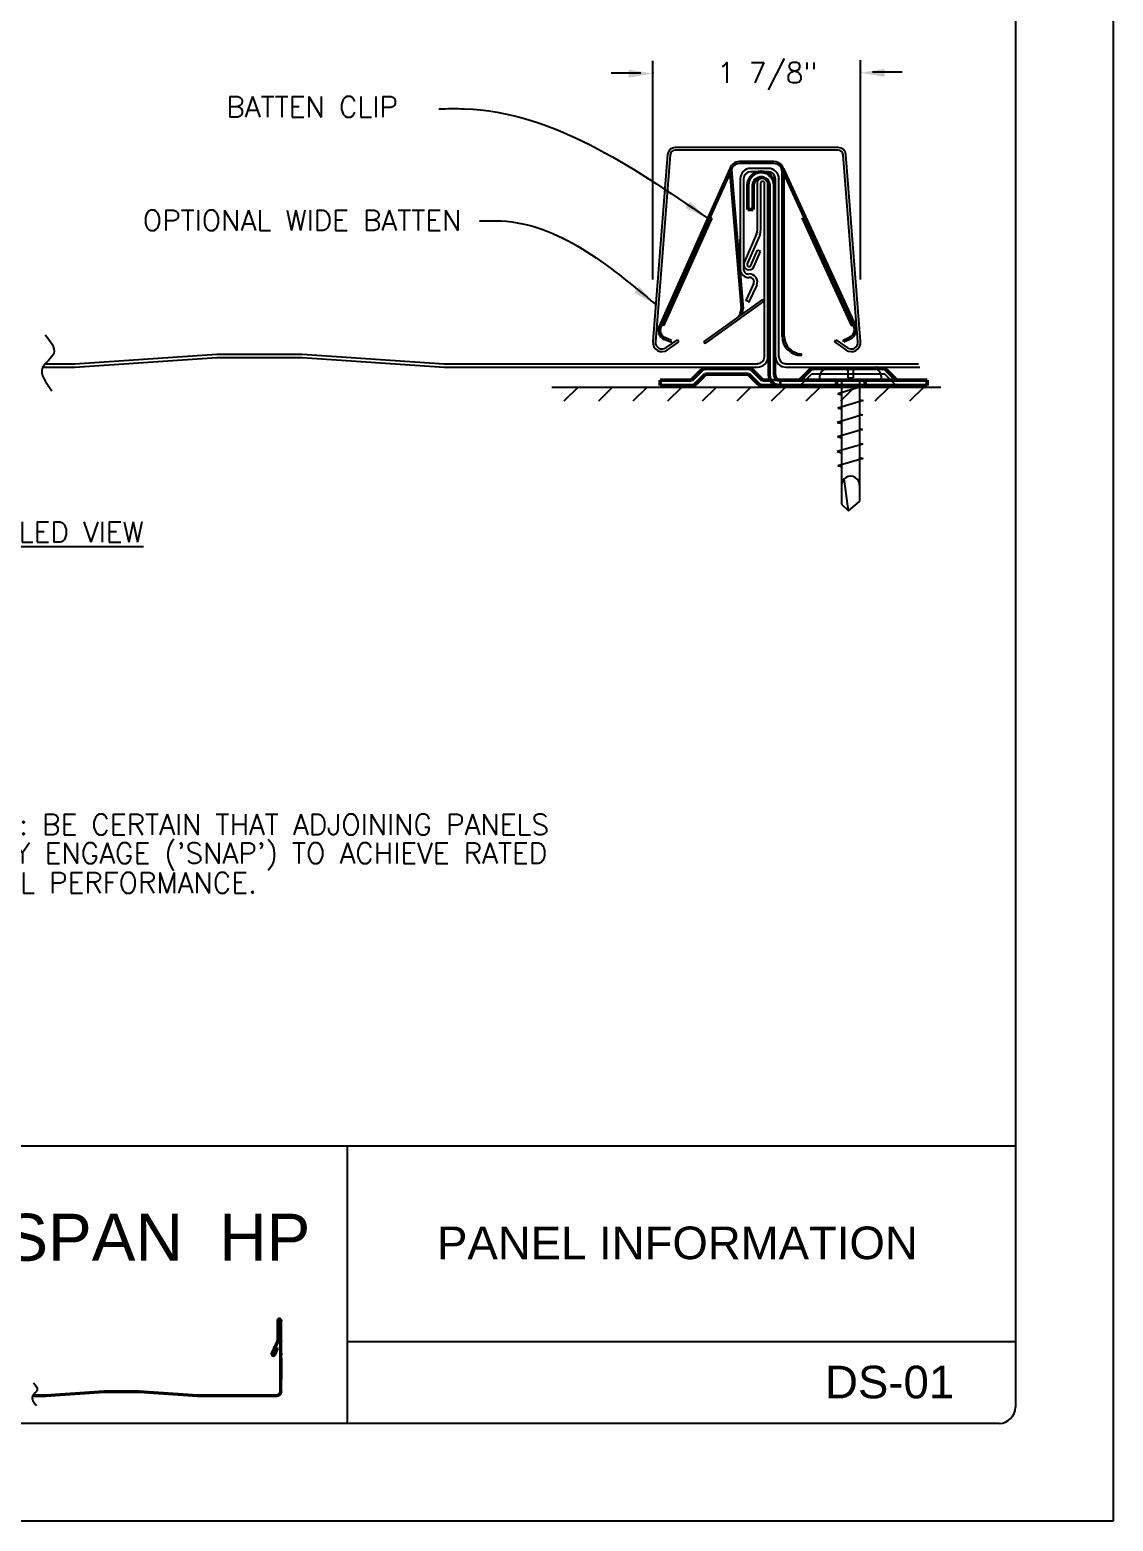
# Model space of a CAD drawing. Extents: x 100.7 to 109.2, y -2.7 to 8.3.
# Drawn here: x 105.04 to 109.19, y -2.74 to 2.98 of the extents above; entities that cross this region are included whole.
import ezdxf

# ---------------------------------------------------------------- set-up
doc = ezdxf.new("R2010")
doc.units = 0
doc.header["$LTSCALE"] = 0.5
doc.header["$MEASUREMENT"] = 0
doc.linetypes.add('DASHED', pattern=[0.75, 0.5, -0.25])
doc.linetypes.add('HIDDEN', pattern=[0.375, 0.25, -0.125])
for name, color, linetype in [('BORDER', 9, 'CONTINUOUS'), ('CLIP', 2, 'CONTINUOUS'), ('DIM', 4, 'CONTINUOUS'), ('DWG', 2, 'CONTINUOUS')]:
    doc.layers.add(name, color=color, linetype=linetype)
doc.layers.add('Hidden (ANSI)', color=7, linetype='DASHED', lineweight=35)
doc.layers.add('Visible (ANSI)', color=7, linetype='CONTINUOUS', lineweight=50)
doc.styles.add('ROMAND', font='romand.shx')
doc.styles.get("Standard").update_dxf_attribs({"font": 'romans.shx'})

msp = doc.modelspace()

# ---------------------------------------------------------------- linework, layer by layer
at = {"layer": 'BORDER'}
for p, q in [((109.1925, 8.2588), (109.1925, -2.7412)), ((108.8175, 7.8213), (108.8175, -2.3037)), ((108.8175, -1.3037), (101.255, -1.3037)), ((106.255, -1.3037), (106.255, -2.3662)), ((105.9869, -1.9722), (105.9869, -2.047)), ((105.9923, -1.9722), (105.9923, -2.047)), ((105.9953, -1.9691), (105.9953, -1.9691)), ((105.9983, -2.2452), (105.9983, -1.9722)), ((106.0037, -2.2452), (106.0037, -1.9722)), ((105.9858, -2.0517), (105.965, -2.0963)), ((105.9907, -2.054), (105.9699, -2.0986)), ((108.8175, -2.0537), (106.255, -2.0537)), ((105.9691, -2.1075), (105.9691, -2.1075)), ((105.9714, -2.1026), (105.9714, -2.1026)), ((105.9754, -2.1012), (105.9865, -2.0773)), ((105.9803, -2.1034), (105.9914, -2.0796)), ((105.9914, -2.0796), (105.9865, -2.0773)), ((106.0037, -2.1151), (106.0037, -2.1983)), ((105.0494, -2.2617), (105.0999, -2.2617)), ((105.0532, -2.2563), (105.0999, -2.2563)), ((105.0999, -2.2563), (105.3235, -2.2413)), ((105.0999, -2.2617), (105.3235, -2.2466)), ((105.3235, -2.2413), (105.4577, -2.2413)), ((105.3235, -2.2466), (105.4577, -2.2466)), ((105.4577, -2.2413), (105.6814, -2.2563)), ((105.4577, -2.2466), (105.6814, -2.2617)), ((105.6814, -2.2563), (105.9872, -2.2563)), ((105.6814, -2.2617), (105.9872, -2.2617)), ((108.755, -2.3662), (101.3175, -2.3662)), ((109.1925, -2.7412), (100.6925, -2.7412))]:
    msp.add_line(p, q, dxfattribs=at)
for centre, radius, start, end in [((105.9953, -1.9722), 0.00841, 90, 180), ((105.9953, -1.9722), 0.00304, 90, 180), ((105.9953, -1.9722), 0.00841, 0, 90), ((105.9953, -1.9722), 0.00304, 360, 90), ((105.9758, -2.047), 0.0111, 335, 0), ((105.9758, -2.047), 0.0165, 335, 0), ((105.9727, -2.0999), 0.00841, 155, 245), ((105.9727, -2.0999), 0.00841, 245, 335), ((105.9727, -2.0999), 0.00304, 155, 245), ((105.9727, -2.0999), 0.00304, 245, 335), ((105.9872, -2.2452), 0.0111, 270, 360), ((105.9872, -2.2452), 0.0165, 270, 0), ((108.755, -2.3037), 0.0625, 270, 0)]:
    msp.add_arc(centre, radius, start, end, dxfattribs=at)
msp.add_spline([(105.0529, -2.2106), (105.0666, -2.2398), (105.0491, -2.2623), (105.0636, -2.2987)], degree=3, dxfattribs=at)
for p in [(106.0037, -1.9722), (105.9869, -2.0495), (105.9869, -2.0495), (106.0037, -2.0495), (105.9761, -2.0725), (106.0037, -2.1039), (106.0039, -2.0984), (106.0037, -2.1871), (105.9872, -2.2563), (106.0037, -2.2452)]:
    msp.add_point(p, dxfattribs=at)
at = {"layer": 'CLIP', "color": 2, "linetype": 'HIDDEN', "ltscale": 0.290021}
for p, q in [((107.9971, 1.6186), (108.0355, 1.657)), ((108.3553, 1.6186), (108.317, 1.657))]:
    msp.add_line(p, q, dxfattribs=at)
at = {"layer": 'CLIP', "color": 2, "linetype": 'HIDDEN', "ltscale": 0.096637}
for centre, start, end in [((107.9823, 1.6334), 270, 315), ((108.3701, 1.6334), 225, 270)]:
    msp.add_arc(centre, 0.0209, start, end, dxfattribs=at)
at = {"layer": 'DIM', "color": 5}
for p, q in [((108.2238, 2.0188), (108.2238, 2.8603)), ((107.2676, 2.8112), (107.3814, 2.8112)), ((107.4276, 2.0188), (107.4276, 2.8575)), ((108.3837, 2.8141), (108.27, 2.8141))]:
    msp.add_line(p, q, dxfattribs=at)
for points in [[(106.6071, 2.6739), (106.7052, 2.6739), (107.6372, 2.2542)], [(106.7631, 2.244), (106.8461, 2.244), (107.4388, 1.9234)]]:
    msp.add_spline(points, degree=3, dxfattribs=at)
for p in [(107.4276, 2.8112), (108.2238, 2.8141)]:
    msp.add_point(p, dxfattribs=at)
for points in [[(107.3344, 2.8242), (107.3344, 2.7934), (107.4268, 2.8088)], [(108.317, 2.8271), (108.317, 2.7963), (108.2246, 2.8117)], [(107.5697, 2.3192), (107.5523, 2.2938), (107.6372, 2.2542)], [(107.3752, 1.9923), (107.3563, 1.9679), (107.4388, 1.9234)]]:
    msp.add_solid(points, dxfattribs=at)
at = {"layer": 'DWG'}
for p, q in [((108.1382, 2.5252), (107.5131, 2.5252)), ((107.484, 2.4983), (107.4276, 1.7813)), ((107.892, 2.4712), (107.7593, 2.4712)), ((107.892, 2.4639), (107.7593, 2.4639)), ((108.2238, 1.7813), (108.1674, 2.4983)), ((107.7229, 2.4452), (107.4516, 1.8407)), ((107.7224, 2.4261), (107.4583, 1.8377)), ((107.7214, 2.4392), (107.7662, 1.9079)), ((107.7287, 2.4399), (107.7736, 1.9077)), ((107.7626, 2.4054), (107.7626, 2.0578)), ((107.7757, 2.4054), (107.7757, 2.0578)), ((107.8707, 2.4454), (107.8027, 2.4454)), ((107.8707, 2.4324), (107.8027, 2.4324)), ((107.8977, 1.7232), (107.8977, 2.4054)), ((107.9107, 1.7232), (107.9107, 2.4054)), ((107.9232, 1.8023), (107.9232, 2.4327)), ((107.9284, 2.4454), (108.204, 1.8429)), ((107.9291, 2.4263), (108.1973, 1.8399)), ((107.9305, 1.8023), (107.9305, 2.4327)), ((107.8278, 2.3883), (107.8278, 2.2061)), ((107.8409, 2.3883), (107.8409, 2.2061)), ((107.8483, 2.3957), (107.8483, 2.3957)), ((107.8557, 1.7235), (107.8557, 2.3883)), ((107.8688, 1.7235), (107.8688, 2.3883)), ((107.6538, 2.255), (107.4682, 1.8415)), ((107.6439, 2.2512), (107.6372, 2.2542)), ((107.6538, 2.255), (107.647, 2.2581)), ((107.9989, 2.2558), (108.1874, 1.8435)), ((107.8253, 2.1947), (107.7775, 2.0847)), ((107.8373, 2.1894), (107.7895, 2.0795)), ((107.7626, 2.0578), (107.7626, 2.1725)), ((107.8031, 2.0736), (107.8286, 2.1323)), ((107.8151, 2.0684), (107.8406, 2.1271)), ((107.8406, 2.1271), (107.8286, 2.1323)), ((107.7933, 2.0697), (107.7933, 2.0697)), ((107.8139, 2.0027), (107.784, 1.9387)), ((107.7881, 2.0578), (107.7881, 2.0578)), ((107.7943, 2.0404), (107.7959, 2.0405)), ((107.7953, 2.0274), (107.7969, 2.0275)), ((107.8257, 1.9972), (107.7958, 1.9332)), ((107.6231, 1.7801), (107.8497, 1.9425)), ((107.6275, 1.774), (107.8541, 1.9364)), ((107.7958, 1.9332), (107.784, 1.9387)), ((107.8541, 1.9364), (107.8497, 1.9425)), ((107.4682, 1.8415), (107.4613, 1.8445)), ((107.7682, 1.8844), (107.7682, 1.8841)), ((108.1874, 1.8435), (108.1942, 1.8467)), ((107.4958, 1.7787), (107.471, 1.7898)), ((107.4988, 1.7853), (107.474, 1.7965)), ((107.4834, 1.7494), (107.5275, 1.7803)), ((107.4958, 1.7787), (107.4988, 1.7853)), ((107.5275, 1.7803), (107.5217, 1.7886)), ((107.6231, 1.7801), (107.6275, 1.774)), ((108.1239, 1.7803), (108.1297, 1.7886)), ((108.1239, 1.7803), (108.168, 1.7494)), ((108.1572, 1.7872), (108.1819, 1.7985)), ((108.1602, 1.7805), (108.1572, 1.7872)), ((108.1602, 1.7805), (108.185, 1.7919)), ((105.2114, 1.6965), (105.756, 1.7331)), ((105.2114, 1.6834), (105.756, 1.72)), ((105.756, 1.7331), (106.0827, 1.7331)), ((105.756, 1.72), (106.0827, 1.72)), ((106.0827, 1.7331), (106.6273, 1.6965)), ((106.0827, 1.72), (106.6273, 1.6834)), ((107.9981, 1.7274), (107.9981, 1.7348)), ((105.0886, 1.6834), (105.2114, 1.6834)), ((105.0979, 1.6965), (105.2114, 1.6965)), ((106.6273, 1.6965), (107.8287, 1.6965)), ((106.6273, 1.6834), (107.8287, 1.6834)), ((107.9378, 1.6962), (108.4455, 1.6962)), ((107.9378, 1.6831), (108.4515, 1.6831)), ((108.317, 1.657), (108.0355, 1.657))]:
    msp.add_line(p, q, dxfattribs=at)
at = {"layer": 'DWG', "color": 46}
for p, q in [((108.1688, 1.6757), (108.0884, 1.6757)), ((108.1753, 1.669), (108.1753, 1.6426)), ((108.1959, 1.6688), (108.1959, 1.6426)), ((108.2026, 1.6753), (108.283, 1.6753)), ((107.04, 1.6072), (108.5323, 1.6072)), ((107.0873, 1.5538), (107.1407, 1.6072)), ((107.2198, 1.5538), (107.2733, 1.6072)), ((107.3524, 1.5538), (107.4058, 1.6072)), ((107.485, 1.5538), (107.5384, 1.6072)), ((107.6176, 1.5538), (107.671, 1.6072)), ((107.7502, 1.5538), (107.8036, 1.6072)), ((107.8827, 1.5538), (107.9362, 1.6072)), ((108.0153, 1.5538), (108.0687, 1.6072)), ((108.0678, 1.6357), (108.068, 1.6495)), ((108.0678, 1.6357), (108.3034, 1.6357)), ((108.233, 1.6102), (108.1366, 1.5816)), ((108.1479, 1.5538), (108.2013, 1.6072)), ((108.1509, 1.6343), (108.1509, 1.6357)), ((108.1509, 1.6343), (108.1509, 1.1586)), ((108.1753, 1.6426), (108.1959, 1.6426)), ((108.2202, 1.6335), (108.2202, 1.6357)), ((108.2202, 1.6335), (108.2202, 1.1679)), ((108.2202, 1.6136), (108.233, 1.6102)), ((108.2805, 1.5538), (108.3339, 1.6072)), ((108.3034, 1.649), (108.3034, 1.6357)), ((108.4131, 1.5538), (108.4665, 1.6072)), ((108.1366, 1.5806), (108.1509, 1.5768)), ((108.2336, 1.5551), (108.1372, 1.5265)), ((108.2202, 1.5586), (108.2336, 1.5551)), ((108.231, 1.5), (108.1345, 1.4714)), ((108.1372, 1.5265), (108.1509, 1.5229)), ((108.2202, 1.5028), (108.231, 1.5)), ((108.1345, 1.4714), (108.1509, 1.4671)), ((108.2319, 1.4449), (108.1354, 1.4163)), ((108.2202, 1.4479), (108.2319, 1.4449)), ((108.2328, 1.3886), (108.1344, 1.3594)), ((108.1354, 1.4163), (108.1509, 1.4123)), ((108.2202, 1.3919), (108.2328, 1.3886)), ((108.1344, 1.3594), (108.1509, 1.3551)), ((108.2337, 1.3335), (108.1373, 1.3049)), ((108.2195, 1.3372), (108.2337, 1.3335)), ((108.1373, 1.3049), (108.1506, 1.3029)), ((108.1782, 1.1319), (108.1613, 1.2553)), ((108.1509, 1.1586), (108.1782, 1.1319)), ((108.1782, 1.1319), (108.2202, 1.1679))]:
    msp.add_line(p, q, dxfattribs=at)
at = {"layer": 'DWG'}
msp.add_lwpolyline([(108.1297, 1.7886), (108.1738, 1.7577, 0.634007), (108.2137, 1.7805), (108.1572, 2.4975, 0.391392), (108.1382, 2.5151), (107.5131, 2.5151, 0.391392), (107.4941, 2.4975), (107.4377, 1.7805, 0.634007), (107.4776, 1.7577), (107.5217, 1.7886)], format="xyb", dxfattribs=at)
for centre, radius, start, end in [((107.5131, 2.496), 0.0292, 90, 175.5), ((108.1382, 2.496), 0.0292, 4.5, 90), ((107.7593, 2.4327), 0.0385, 90, 171.5445), ((107.7593, 2.4327), 0.0312, 90, 171.5445), ((107.892, 2.4327), 0.0385, 0, 90), ((107.892, 2.4327), 0.0312, 0, 90), ((107.8027, 2.4054), 0.0401, 90, 180), ((107.8027, 2.4054), 0.027, 90, 180), ((107.8483, 2.3883), 0.0205, 90, 180), ((107.8483, 2.3883), 0.0205, 0, 90), ((107.8707, 2.4054), 0.0401, 0, 90), ((107.8707, 2.4054), 0.027, 0, 90), ((107.8483, 2.3883), 0.00741, 90, 180), ((107.8483, 2.3883), 0.00741, 360, 90), ((107.8008, 2.2061), 0.027, 335, 0), ((107.8008, 2.2061), 0.0401, 335, 0), ((107.7963, 2.0765), 0.0205, 156.5006, 246.5006), ((107.7963, 2.0765), 0.0205, 246.5006, 336.5006), ((107.7963, 2.0765), 0.00741, 156.5006, 246.5006), ((107.7963, 2.0765), 0.00741, 246.5006, 336.5006), ((107.7931, 2.0578), 0.0305, 180, 274), ((107.7931, 2.0578), 0.0174, 180, 274), ((107.7981, 2.0101), 0.0305, 335, 94), ((107.7981, 2.0101), 0.0174, 335, 94), ((107.7145, 1.9091), 0.0517, 305.4167, 359.9416), ((107.7145, 1.9091), 0.0591, 334.7463, 358.6225), ((107.4867, 1.8249), 0.0385, 155.8264, 245.8264), ((107.4867, 1.8249), 0.0312, 155.8264, 245.8264), ((107.7145, 1.9091), 0.0591, 305.4302, 305.8147), ((108.1689, 1.8269), 0.0312, 294.5801, 24.5801), ((108.1689, 1.8269), 0.0385, 294.5801, 24.5801), ((107.463, 1.7785), 0.0356, 175.5, 305), ((107.9981, 1.8023), 0.0749, 180, 270), ((107.9981, 1.8023), 0.0674, 180, 270), ((108.1883, 1.7785), 0.0356, 235, 4.5), ((107.8287, 1.7235), 0.027, 270, 360), ((107.8287, 1.7235), 0.0401, 270, 0), ((107.9378, 1.7232), 0.0401, 180, 270), ((107.9378, 1.7232), 0.027, 180, 270)]:
    msp.add_arc(centre, radius, start, end, dxfattribs=at)
at = {"layer": 'DWG', "color": 46}
for centre, radius, start, end in [((108.0956, 1.6491), 0.0276, 105.0334, 179.2603), ((108.1687, 1.6691), 0.00661, 359.2603, 89.2603), ((108.2025, 1.6687), 0.00661, 89.2603, 179.2603), ((108.2758, 1.6487), 0.0276, 0.7397, 74.9666), ((108.1856, 1.2305), 0.0347, 357.7271, 180.9251)]:
    msp.add_arc(centre, radius, start, end, dxfattribs=at)
at = {"layer": 'DWG'}
msp.add_spline([(105.0971, 1.8077), (105.1305, 1.7366), (105.0879, 1.6819), (105.1231, 1.5931)], degree=3, dxfattribs=at)
for p in [(107.9107, 2.4054), (107.8688, 2.3883), (107.8278, 2.2001), (107.8278, 2.2001), (107.8688, 2.2001), (107.803, 2.1434), (107.7958, 1.9332), (107.7958, 1.9332), (107.9107, 1.7232), (107.8287, 1.6965), (107.9378, 1.6962), (108.2848, 1.6831)]:
    msp.add_point(p, dxfattribs=at)
at = {"layer": 'Hidden (ANSI)', "color": 2, "ltscale": 0.158254}
msp.add_line((107.9152, 1.6334), (107.8789, 1.6334), dxfattribs=at)
at = {"layer": 'Hidden (ANSI)', "color": 2, "ltscale": 0.091325}
msp.add_line((107.9152, 1.6334), (107.9152, 1.6125), dxfattribs=at)
at = {"layer": 'Visible (ANSI)', "color": 2}
for p, q in [((107.7918, 2.3806), (107.7918, 2.288)), ((107.8128, 2.3806), (107.8128, 2.288)), ((107.8733, 1.6544), (107.8733, 2.3806)), ((107.8943, 2.3806), (107.8943, 1.6544)), ((107.7918, 2.288), (107.8128, 2.288)), ((107.5761, 1.6334), (107.6144, 1.6718)), ((107.6292, 1.6779), (107.7949, 1.6779)), ((107.8097, 1.6718), (107.848, 1.6334)), ((107.991, 1.6334), (108.0293, 1.6718)), ((108.0441, 1.6779), (108.3083, 1.6779)), ((108.3231, 1.6718), (108.3614, 1.6334)), ((107.455, 1.6334), (107.5761, 1.6334)), ((107.455, 1.6125), (107.455, 1.6334)), ((107.5761, 1.6125), (107.455, 1.6125)), ((107.6292, 1.657), (107.5909, 1.6186)), ((107.7949, 1.657), (107.6292, 1.657)), ((107.8332, 1.6186), (107.7949, 1.657)), ((107.8789, 1.6334), (107.848, 1.6334)), ((107.9152, 1.6125), (107.848, 1.6125)), ((107.9152, 1.6334), (108.4791, 1.6334)), ((107.9152, 1.6125), (108.4791, 1.6125)), ((108.1322, 1.6334), (108.1322, 1.6125)), ((108.2412, 1.6334), (108.2412, 1.6125)), ((108.4791, 1.6125), (108.4791, 1.6334))]:
    msp.add_line(p, q, dxfattribs=at)
for centre, radius, start, end in [((107.843, 2.3806), 0.0512, 0, 180), ((107.843, 2.3806), 0.0303, 0, 180), ((107.6292, 1.657), 0.0209, 90, 135), ((107.7949, 1.657), 0.0209, 45, 90), ((108.0441, 1.657), 0.0209, 90, 135), ((108.3083, 1.657), 0.0209, 45, 90), ((107.5761, 1.6334), 0.0209, 270, 315), ((107.848, 1.6334), 0.0209, 225, 270), ((107.9152, 1.6544), 0.0418, 180, 270), ((107.9152, 1.6544), 0.0209, 180, 270)]:
    msp.add_arc(centre, radius, start, end, dxfattribs=at)

# ---------------------------------------------------------------- texts
at = {"layer": 'BORDER', "attachment_point": 5, "style": 'ROMAND'}
for s, insert, char_height, width in [('\\pt1.98;{\\fArial|b0|i0|c0|p34;DESIGN SPAN  HP }', (105.0107, -1.6539), 0.18, 2.501468), ('\\pt1.375;{\\fArial|b0|i0|c0|p34;PANEL INFORMATION}', (107.5217, -1.6751), 0.125, 2.501468), ('\\pt1.375;{\\fArial|b0|i0|c0|p34;DS-01}', (108.3354, -2.2086), 0.125, 0.609551)]:
    msp.add_mtext(s, dxfattribs=dict(at, insert=insert, char_height=char_height, width=width))
at = {"layer": 'DIM'}
for s, p in [('BATTEN CLIP', (105.7918, 2.6418)), ('%%UINSTALLED VIEW', (104.655, 1.0117)), ('NOTE: BE CERTAIN THAT ADJOINING PANELS', (104.7311, -0.1098)), ("FULLY ENGAGE ('SNAP') TO ACHIEVE RATED", (104.7308, -0.2198)), ('PANEL PERFORMANCE.', (104.731, -0.3328))]:
    msp.add_text(s, height=0.07875, dxfattribs=at).set_placement(p)
at = {"layer": 'DIM', "char_height": 0.07875, "attachment_point": 3}
for s, insert in [('1 7/8"', (108.0588, 2.8516)), ('OPTIONAL WIDE BATTEN', (106.6936, 2.2855))]:
    msp.add_mtext(s, dxfattribs=dict(at, insert=insert))

doc.saveas('drawing.dxf')
